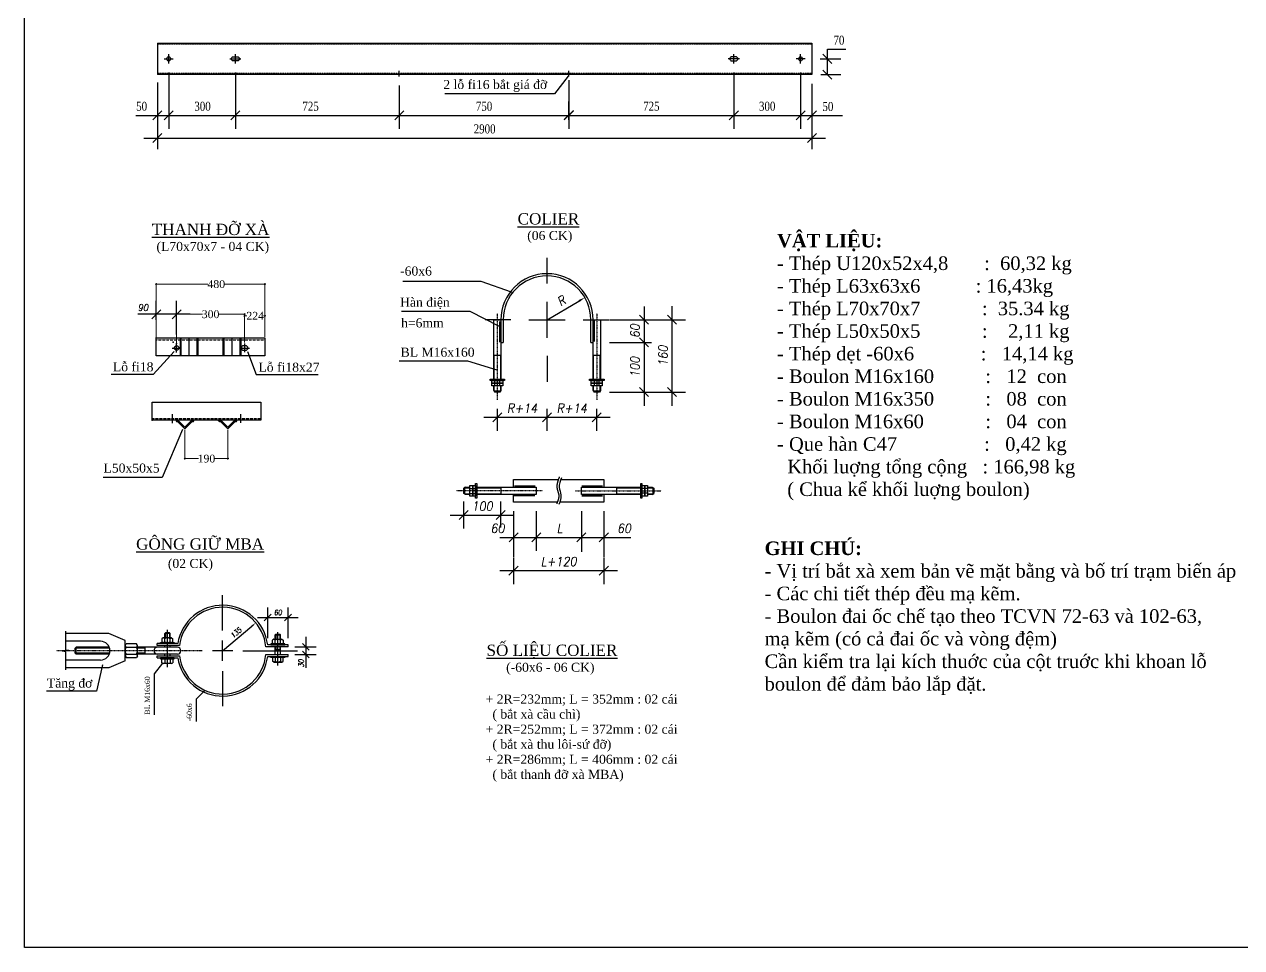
# Model space of a CAD drawing. Header units: inches. Extents: x -246336 to 136055, y -106871 to 69513.
# Drawn here: x -180026 to -166563, y -49224 to -39007 of the extents above; entities that cross this region are included whole.
import ezdxf

# ---------------------------------------------------------------- set-up
doc = ezdxf.new("R2010")
doc.units = ezdxf.units.IN
doc.header["$MEASUREMENT"] = 0
doc.linetypes.add('DASHDOTX2', pattern=[2, 1, -0.5, 0, -0.5])
doc.linetypes.add('DASHEDX2', pattern=[1.5, 1, -0.5])
for name, color, linetype in [('D-XA', 7, 'Continuous'), ('XA-TT1', 7, 'Continuous'), ('XA-TT2', 7, 'Continuous')]:
    doc.layers.add(name, color=color, linetype=linetype)
doc.styles.add('COM2', font='complex.shx', dxfattribs={"width": 0.9, "oblique": 10, "height": 2})
doc.styles.get("Standard").update_dxf_attribs({"font": 'VNTIME_0.TTF', "height": 86})
doc.styles.add('VIET2', font='VNTIME_0.TTF', dxfattribs={"width": 0.8, "height": 2})
doc.styles.add('VIET25', font='VNTIME_0.TTF', dxfattribs={"height": 2.5})
doc.styles.add('VIET3IN', font='Vhtime.ttf')
doc.dimstyles.new('PKT1', dxfattribs={"dimtxt": 2, "dimasz": 2, "dimexe": 3, "dimexo": 2, "dimgap": 1, "dimtad": 0, "dimtoh": 1, "dimdec": 0, "dimlfac": 10, "dimdsep": 46, "dimtxsty": 'COM2', "dimblk1": 'OBLIQUE', "dimblk2": 'OBLIQUE', "dimsah": 1, "dimcen": -3, "dimdle": 3, "dimclrd": 4, "dimclre": 4, "dimadec": 0, "dimazin": 0, "dimtfac": 1, "dimtdec": 0, "dimtmove": 0, "dimatfit": 3, "dimldrblk": 'OBLIQUE', "dimfxl": 1, "dimtvp": 1, "dimtolj": 1, "dimtzin": 0, "dimarcsym": 0})
doc.dimstyles.new('PKT2', dxfattribs={"dimtxt": 2, "dimasz": 1.5, "dimexe": 3, "dimexo": 2, "dimgap": 1, "dimtad": 0, "dimtoh": 1, "dimdec": 1, "dimdsep": 46, "dimtxsty": 'COM2', "dimcen": -4, "dimdle": 3, "dimclrd": 4, "dimclre": 4, "dimadec": 0, "dimazin": 0, "dimtfac": 1, "dimtdec": 1, "dimtmove": 0, "dimatfit": 3, "dimfxl": 1, "dimtvp": 1, "dimtolj": 1, "dimtzin": 0, "dimarcsym": 0})
doc.dimstyles.get("Standard").update_dxf_attribs({"dimtxt": 0.18, "dimasz": 15, "dimexe": 10, "dimexo": 10, "dimgap": 0.09, "dimtad": 0, "dimtih": 1, "dimtoh": 1, "dimdec": 0, "dimzin": 0, "dimdsep": 32, "dimtxsty": 'Standard', "dimblk": 'OBLIQUE', "dimcen": 15, "dimdle": 10, "dimclrd": 3, "dimclre": 3, "dimclrt": 3, "dimadec": 0, "dimazin": 0, "dimtfac": 1, "dimtdec": 0, "dimtofl": 0, "dimtmove": 0, "dimatfit": 3, "dimldrblk": 'OPEN30', "dimfxl": 1, "dimtolj": 1, "dimtzin": 0, "dimlwd": 0, "dimlwe": 0, "dimarcsym": 0})

# ---------------------------------------------------------------- blocks, each defined once
blk = doc.blocks.new('_OBLIQUE')
at = {"color": 0, "linetype": 'ByBlock'}
blk.add_line((-0.5, -0.5), (0.5, 0.5), dxfattribs=at)
blk = doc.blocks.new('*D149')
at = {"color": 3, "lineweight": 0}
for p, q in [((-178250, -43493), (-178250, -43823)), ((-177775, -43493), (-177775, -43823)), ((-178260, -43813), (-178099, -43813)), ((-177765, -43813), (-177925, -43813))]:
    blk.add_line(p, q, dxfattribs=at)
at = {"layer": 'Defpoints', "color": 0}
for p in [(-178250, -43483), (-177775, -43483), (-177775, -43813)]:
    blk.add_point(p, dxfattribs=at)
at = {"color": 3, "lineweight": 0, "xscale": 15, "yscale": 15, "zscale": 15, "rotation": 180}
blk.add_blockref('_OBLIQUE', (-178250, -43813), dxfattribs=at)
at = {"color": 3, "lineweight": 0, "xscale": 15, "yscale": 15, "zscale": 15}
blk.add_blockref('_OBLIQUE', (-177775, -43813), dxfattribs=at)
at = {"color": 3, "insert": (-178012, -43813), "char_height": 86, "attachment_point": 5}
blk.add_mtext('\\A1;190', dxfattribs=at)
blk = doc.blocks.new('_Open30')
at = {"color": 0, "linetype": 'ByBlock', "lineweight": -2}
for p, q in [((-1, 0.27), (0, 0)), ((0, 0), (-1, -0.27)), ((0, 0), (-1, 0))]:
    blk.add_line(p, q, dxfattribs=at)
blk = doc.blocks.new('*X148')
at = {"color": 0}
for p, q in [((46.67, 78.31), (46.77, 78.41)), ((46.72, 78.19), (46.95, 78.41)), ((46.8, 78.09), (47.12, 78.41)), ((46.91, 78.02), (47.08, 78.19)), ((47.04, 77.98), (47.16, 78.1)), ((47.24, 78), (47.25, 78.01)), ((52.43, 78.41), (52.43, 78.41)), ((52.52, 77.98), (52.96, 78.41)), ((52.55, 78.36), (52.6, 78.41)), ((52.64, 78.28), (52.78, 78.41)), ((52.71, 77.99), (53.02, 78.3))]:
    blk.add_line(p, q, dxfattribs=at)
blk = doc.blocks.new('HAN')
at = {"layer": 'XA-TT2'}
for p, q in [((0, 0), (0, 0.4)), ((0.15, 0), (0.15, 0.4)), ((0.3, 0), (0.3, 0.4)), ((0.45, 0), (0.45, 0.4)), ((0.6, 0), (0.6, 0.4)), ((0.75, 0), (0.75, 0.4)), ((0.9, 0), (0.9, 0.4)), ((1.05, 0), (1.05, 0.4)), ((1.2, 0), (1.2, 0.4)), ((1.35, 0), (1.35, 0.4)), ((1.5, 0), (1.5, 0.4)), ((1.65, 0), (1.65, 0.4)), ((1.8, 0), (1.8, 0.4)), ((1.95, 0), (1.95, 0.4)), ((2.1, 0), (2.1, 0.4)), ((2.25, 0), (2.25, 0.4)), ((2.4, 0), (2.4, 0.4)), ((2.55, 0), (2.55, 0.4)), ((2.7, 0), (2.7, 0.4)), ((2.85, 0), (2.85, 0.4)), ((3, 0), (3, 0.4)), ((3.15, 0), (3.15, 0.4)), ((3.3, 0), (3.3, 0.4)), ((3.45, 0), (3.45, 0.4)), ((3.6, 0), (3.6, 0.4)), ((3.75, 0), (3.75, 0.4)), ((3.9, 0), (3.9, 0.4)), ((4.05, 0), (4.05, 0.4)), ((4.2, 0), (4.2, 0.4)), ((4.35, 0), (4.35, 0.4))]:
    blk.add_line(p, q, dxfattribs=at)
blk = doc.blocks.new('*D150')
at = {"color": 3, "lineweight": 0}
for p, q in [((-178577, -41882), (-177996, -41882)), ((-178567, -42467), (-178567, -41872)), ((-177355, -41882), (-177810, -41882)), ((-177365, -42467), (-177365, -41872))]:
    blk.add_line(p, q, dxfattribs=at)
at = {"layer": 'Defpoints', "color": 0}
for p in [(-177365, -41882), (-178567, -42477), (-177365, -42477)]:
    blk.add_point(p, dxfattribs=at)
at = {"color": 3, "lineweight": 0, "xscale": 15, "yscale": 15, "zscale": 15, "rotation": 180}
blk.add_blockref('_OBLIQUE', (-178567, -41882), dxfattribs=at)
at = {"color": 3, "lineweight": 0, "xscale": 15, "yscale": 15, "zscale": 15}
blk.add_blockref('_OBLIQUE', (-177365, -41882), dxfattribs=at)
at = {"color": 3, "insert": (-177903, -41882), "char_height": 86, "attachment_point": 5}
blk.add_mtext('\\A1;480', dxfattribs=at)
blk = doc.blocks.new('*D151')
at = {"color": 3, "lineweight": 0}
for p, q in [((-178352, -42216), (-178057, -42216)), ((-178342, -42530), (-178342, -42206)), ((-177580, -42216), (-177875, -42216)), ((-177590, -42529), (-177590, -42206))]:
    blk.add_line(p, q, dxfattribs=at)
at = {"layer": 'Defpoints', "color": 0}
for p in [(-177590, -42216), (-178342, -42540), (-177590, -42539)]:
    blk.add_point(p, dxfattribs=at)
at = {"color": 3, "lineweight": 0, "xscale": 15, "yscale": 15, "zscale": 15, "rotation": 180}
blk.add_blockref('_OBLIQUE', (-178342, -42216), dxfattribs=at)
at = {"color": 3, "lineweight": 0, "xscale": 15, "yscale": 15, "zscale": 15}
blk.add_blockref('_OBLIQUE', (-177590, -42216), dxfattribs=at)
at = {"color": 3, "insert": (-177966, -42216), "char_height": 86, "attachment_point": 5}
blk.add_mtext('\\A1;300', dxfattribs=at)
blk = doc.blocks.new('*D152')
at = {"color": 3, "lineweight": 0}
for p, q in [((-177600, -42232), (-177565, -42232)), ((-177590, -42529), (-177590, -42222)), ((-177355, -42232), (-177381, -42232)), ((-177365, -42467), (-177365, -42222))]:
    blk.add_line(p, q, dxfattribs=at)
at = {"layer": 'Defpoints', "color": 0}
for p in [(-177365, -42232), (-177590, -42539), (-177365, -42477)]:
    blk.add_point(p, dxfattribs=at)
at = {"color": 3, "lineweight": 0, "xscale": 15, "yscale": 15, "zscale": 15, "rotation": 180}
blk.add_blockref('_OBLIQUE', (-177590, -42232), dxfattribs=at)
at = {"color": 3, "lineweight": 0, "xscale": 15, "yscale": 15, "zscale": 15}
blk.add_blockref('_OBLIQUE', (-177365, -42232), dxfattribs=at)
at = {"color": 3, "insert": (-177473, -42232), "char_height": 86, "attachment_point": 5}
blk.add_mtext('\\A1;224', dxfattribs=at)

msp = doc.modelspace()

# ---------------------------------------------------------------- linework, layer by layer
at = {"color": 2}
for p, q in [((-178554.368, -39213.997), (-178554.368, -39563.997)), ((-171316.145, -39213.997), (-171316.145, -39563.997)), ((-174755.172, -42526.801), (-174730.172, -42526.801)), ((-173760.172, -42526.801), (-173735.172, -42526.801))]:
    msp.add_line(p, q, dxfattribs=at)
at = {"linetype": 'DASHEDX2', "ltscale": 0.4}
for p, q in [((-171316.145, -39226.497), (-178554.368, -39226.497)), ((-171316.145, -39551.497), (-178554.368, -39551.497))]:
    msp.add_line(p, q, dxfattribs=at)
at = {"color": 4, "linetype": 'Continuous'}
for p, q in [((-171144.836, -39483.997), (-171144.836, -39283.997)), ((-171144.836, -39283.997), (-170939.134, -39283.997)), ((-178479.145, -39388.997), (-178379.145, -39388.997)), ((-178429.145, -39438.997), (-178429.145, -39338.997)), ((-177752.405, -39388.997), (-177629.801, -39388.997)), ((-177691.145, -39438.997), (-177691.145, -39338.997)), ((-172118.108, -39388.997), (-172240.712, -39388.997)), ((-172179.368, -39438.997), (-172179.368, -39338.997)), ((-171391.368, -39388.997), (-171491.368, -39388.997)), ((-171441.368, -39438.997), (-171441.368, -39338.997)), ((-171224.589, -39388.997), (-170994.836, -39388.997)), ((-178429.145, -39538.997), (-178429.145, -40164.842)), ((-177691.145, -39538.997), (-177691.145, -40164.842)), ((-175879.007, -39584.227), (-175879.007, -39523.641)), ((-174004.007, -39584.227), (-174004.007, -39523.641)), ((-172179.368, -39538.997), (-172179.368, -40164.386)), ((-171441.368, -39538.997), (-171441.368, -40164.386)), ((-171216.145, -39563.997), (-170994.836, -39563.997)), ((-171144.836, -39563.997), (-171144.836, -39483.997)), ((-171144.836, -39563.997), (-171144.836, -39563.997)), ((-178554.368, -39651.497), (-178554.368, -40389.23)), ((-175879.007, -39684.227), (-175879.007, -40164.842)), ((-174004.007, -39623.641), (-174004.007, -40164.386)), ((-174004.007, -39684.227), (-174004.007, -40164.842)), ((-171316.145, -39663.997), (-171316.145, -40162.087)), ((-171316.145, -39663.997), (-171316.145, -40389.23)), ((-174004.007, -40064.842), (-174004.007, -39862.087)), ((-178791.045, -40014.842), (-177691.395, -40014.842)), ((-177991.395, -40014.842), (-175729.007, -40014.842)), ((-176029.007, -40014.842), (-173854.007, -40014.842)), ((-174154.007, -40014.386), (-172029.368, -40014.386)), ((-172329.368, -40014.386), (-170977.09, -40014.386)), ((-171591.368, -40014.386), (-171316.145, -40014.386)), ((-178704.368, -40265.357), (-171166.145, -40265.357)), ((-174245.172, -41876.801), (-174245.172, -41591.801)), ((-174245.172, -42476.801), (-174245.172, -42076.801)), ((-173172.308, -42127.879), (-173172.308, -42676.455)), ((-172863.116, -42126.801), (-172863.116, -43227.037)), ((-174645.172, -42276.801), (-174930.172, -42276.801)), ((-174445.172, -42276.801), (-174045.172, -42276.801)), ((-173845.172, -42276.801), (-173560.172, -42276.801)), ((-173554.571, -42276.146), (-172961.858, -42276.146)), ((-173305.69, -42276.801), (-172713.116, -42276.801)), ((-173172.308, -42376.455), (-173172.308, -43227.037)), ((-178341.966, -42639.578), (-178341.966, -42539.578)), ((-173554.571, -42526.455), (-173089.474, -42526.455)), ((-178391.966, -42589.578), (-178291.966, -42589.578)), ((-177635.456, -42589.578), (-177535.456, -42589.578)), ((-174245.172, -42676.801), (-174245.172, -42961.801)), ((-173554.571, -43077.037), (-172961.858, -43077.037)), ((-173300.089, -43077.037), (-172713.116, -43077.037)), ((-178388.672, -43421.602), (-178388.672, -43321.602)), ((-174794.782, -43262.526), (-174794.782, -43505.74)), ((-174245.634, -43262.526), (-174245.634, -43505.74)), ((-173696.327, -43262.526), (-173696.327, -43505.74)), ((-174944.782, -43355.74), (-174095.634, -43355.74)), ((-174395.634, -43355.74), (-173546.327, -43355.74)), ((-175165.635, -44587.816), (-175165.635, -44288.26)), ((-174756.968, -44576.516), (-174756.968, -44288.26)), ((-174615.635, -44394.81), (-174615.635, -44901.184)), ((-174364.052, -44394.81), (-174364.052, -44834.189)), ((-173864.595, -44393.584), (-173864.595, -44845.355)), ((-173864.595, -44393.584), (-173864.595, -44834.189)), ((-173617.076, -44393.584), (-173617.076, -44901.184)), ((-175315.635, -44438.26), (-174606.968, -44438.26)), ((-174765.635, -44684.189), (-174214.052, -44684.189)), ((-174214.052, -44684.189), (-173617.076, -44684.189)), ((-173617.076, -44684.189), (-173318.843, -44684.189)), ((-174615.99, -44908.606), (-174615.99, -45201.542)), ((-173617.076, -44908.606), (-173617.076, -45201.542)), ((-174765.99, -45051.542), (-173467.076, -45051.542)), ((-177832.919, -45713.324), (-177832.919, -45323.324)), ((-177334.526, -45799.21), (-177334.526, -45459.632)), ((-177109.537, -45799.21), (-177109.537, -45459.632)), ((-177447.026, -45572.132), (-176997.037, -45572.132)), ((-178466.219, -45740.262), (-178466.219, -45797.19)), ((-178443.802, -46120.455), (-178443.802, -45708.15)), ((-178421.384, -45740.262), (-178421.384, -45797.19)), ((-177832.919, -45938.324), (-177508.411, -45665.82)), ((-177244.454, -45755.262), (-177244.454, -45812.19)), ((-177222.037, -46103.275), (-177222.037, -45733.675)), ((-177199.619, -45755.262), (-177199.619, -45812.19)), ((-177832.919, -46050.824), (-177832.919, -45825.824)), ((-177244.454, -45896.71), (-177244.454, -45927.987)), ((-177199.619, -45896.71), (-177199.619, -45927.987)), ((-177034.537, -45896.71), (-176799.28, -45896.71)), ((-176911.78, -45784.21), (-176911.78, -45979.939)), ((-177720.419, -45938.324), (-177945.419, -45938.324)), ((-177607.919, -45938.324), (-177003.068, -45938.324)), ((-177034.537, -45979.939), (-176799.28, -45979.939)), ((-176911.78, -45979.939), (-176911.78, -46127.932)), ((-177832.919, -46163.324), (-177832.919, -46553.324))]:
    msp.add_line(p, q, dxfattribs=at)
for p, q in [((-178566.966, -42278.193), (-178566.966, -42066.03)), ((-178341.966, -42439.578), (-178341.966, -42066.03)), ((-174245.172, -42276.801), (-173891.696, -42069.064)), ((-178191.966, -42216.03), (-178566.966, -42216.03)), ((-174835.172, -42668.134), (-174755.172, -42668.134)), ((-173735.172, -42668.134), (-173655.172, -42668.134)), ((-174835.172, -43058.503), (-174823.872, -43076.801)), ((-174820.683, -42978.124), (-174820.683, -42946.761)), ((-174820.683, -43008.406), (-174820.683, -42978.124)), ((-174767.654, -42978.124), (-174767.654, -42946.761)), ((-174767.654, -43008.406), (-174767.654, -42978.124)), ((-174755.172, -43058.503), (-174766.472, -43076.801)), ((-173735.172, -43058.503), (-173723.872, -43076.801)), ((-173720.683, -42978.124), (-173720.683, -42946.761)), ((-173720.683, -43008.406), (-173720.683, -42978.124)), ((-173667.654, -42978.124), (-173667.654, -42946.761)), ((-173667.654, -43008.406), (-173667.654, -42978.124)), ((-173655.172, -43058.503), (-173666.472, -43076.801)), ((-175147.337, -44129.81), (-175165.635, -44141.11)), ((-175097.24, -44144.298), (-175066.958, -44144.298)), ((-175066.958, -44144.298), (-175035.595, -44144.298)), ((-174756.968, -44129.81), (-174756.968, -44209.81)), ((-173474.302, -44209.81), (-173474.302, -44129.81)), ((-173164.312, -44142.293), (-173195.675, -44142.293)), ((-173134.03, -44142.293), (-173164.312, -44142.293)), ((-173083.933, -44129.81), (-173065.635, -44141.11)), ((-175147.337, -44209.81), (-175165.635, -44198.51)), ((-175097.24, -44197.327), (-175066.958, -44197.327)), ((-175066.958, -44197.327), (-175035.595, -44197.327)), ((-173164.312, -44195.321), (-173195.675, -44195.321)), ((-173134.03, -44195.321), (-173164.312, -44195.321)), ((-173083.933, -44209.81), (-173065.635, -44198.51)), ((-179451.019, -45900.824), (-179462.275, -45912.081)), ((-179451.019, -45975.824), (-179462.275, -45964.568))]:
    msp.add_line(p, q)
at = {"color": 4, "linetype": 'ByBlock'}
msp.add_line((-178566.966, -42216.03), (-178771.621, -42216.03), dxfattribs=at)
at = {"color": 4, "linetype": 'DASHDOTX2'}
for p, q in [((-174795.172, -42206.919), (-174795.172, -43160.856)), ((-173695.172, -42206.919), (-173695.172, -43160.856)), ((-174295.754, -44169.81), (-175249.69, -44169.81)), ((-173935.516, -44169.81), (-172981.58, -44169.81)), ((-178057.919, -45938.324), (-179669.407, -45938.324))]:
    msp.add_line(p, q, dxfattribs=at)
at = {"color": 4}
for p, q in [((-178307.557, -42487.914), (-178287.102, -42487.914)), ((-178307.557, -42500.474), (-178287.102, -42500.474)), ((-178307.557, -42513.034), (-178287.102, -42513.034)), ((-178307.557, -42525.593), (-178287.102, -42525.593)), ((-178307.557, -42538.153), (-178287.102, -42538.153)), ((-178099.374, -42487.914), (-178119.83, -42487.914)), ((-178099.374, -42500.474), (-178119.83, -42500.474)), ((-178099.374, -42513.034), (-178119.83, -42513.034)), ((-178099.374, -42525.593), (-178119.83, -42525.593)), ((-178099.374, -42538.153), (-178119.83, -42538.153)), ((-177832.557, -42487.914), (-177812.102, -42487.914)), ((-177832.557, -42500.474), (-177812.102, -42500.474)), ((-177832.557, -42513.034), (-177812.102, -42513.034)), ((-177832.557, -42525.593), (-177812.102, -42525.593)), ((-177832.557, -42538.153), (-177812.102, -42538.153)), ((-177624.374, -42487.914), (-177644.83, -42487.914)), ((-177624.374, -42500.474), (-177644.83, -42500.474)), ((-177624.374, -42513.034), (-177644.83, -42513.034)), ((-177624.374, -42525.593), (-177644.83, -42525.593)), ((-177624.374, -42538.153), (-177644.83, -42538.153)), ((-178307.557, -42550.713), (-178287.102, -42550.713)), ((-178307.557, -42563.273), (-178287.102, -42563.273)), ((-178307.557, -42575.833), (-178287.102, -42575.833)), ((-178307.557, -42588.393), (-178287.102, -42588.393)), ((-178307.557, -42600.952), (-178287.102, -42600.952)), ((-178307.557, -42613.512), (-178287.102, -42613.512)), ((-178307.557, -42626.072), (-178287.102, -42626.072)), ((-178307.557, -42638.632), (-178287.102, -42638.632)), ((-178307.557, -42651.192), (-178287.102, -42651.192)), ((-178307.557, -42663.751), (-178287.102, -42663.751)), ((-178099.374, -42550.713), (-178119.83, -42550.713)), ((-178099.374, -42563.273), (-178119.83, -42563.273)), ((-178099.374, -42575.833), (-178119.83, -42575.833)), ((-178099.374, -42588.393), (-178119.83, -42588.393)), ((-178099.374, -42600.952), (-178119.83, -42600.952)), ((-178099.374, -42613.512), (-178119.83, -42613.512)), ((-178099.374, -42626.072), (-178119.83, -42626.072)), ((-178099.374, -42638.632), (-178119.83, -42638.632)), ((-178099.374, -42651.192), (-178119.83, -42651.192)), ((-178099.374, -42663.751), (-178119.83, -42663.751)), ((-177832.557, -42550.713), (-177812.102, -42550.713)), ((-177832.557, -42563.273), (-177812.102, -42563.273)), ((-177832.557, -42575.833), (-177812.102, -42575.833)), ((-177832.557, -42588.393), (-177812.102, -42588.393)), ((-177832.557, -42600.952), (-177812.102, -42600.952)), ((-177832.557, -42613.512), (-177812.102, -42613.512)), ((-177832.557, -42626.072), (-177812.102, -42626.072)), ((-177832.557, -42638.632), (-177812.102, -42638.632)), ((-177832.557, -42651.192), (-177812.102, -42651.192)), ((-177832.557, -42663.751), (-177812.102, -42663.751)), ((-177624.374, -42550.713), (-177644.83, -42550.713)), ((-177624.374, -42563.273), (-177644.83, -42563.273)), ((-177624.374, -42575.833), (-177644.83, -42575.833)), ((-177624.374, -42588.393), (-177644.83, -42588.393)), ((-177624.374, -42600.952), (-177644.83, -42600.952)), ((-177624.374, -42613.512), (-177644.83, -42613.512)), ((-177624.374, -42626.072), (-177644.83, -42626.072)), ((-177624.374, -42638.632), (-177644.83, -42638.632)), ((-177624.374, -42651.192), (-177644.83, -42651.192)), ((-177624.374, -42663.751), (-177644.83, -42663.751)), ((-179082.361, -45912.081), (-179462.275, -45912.081)), ((-179082.361, -45964.568), (-179462.275, -45964.568)), ((-178687.739, -45912.081), (-178774.944, -45912.081)), ((-178687.739, -45964.568), (-178774.944, -45964.568))]:
    msp.add_line(p, q, dxfattribs=at)
at = {"linetype": 'Continuous'}
for p, q in [((-178473.802, -45747.845), (-178466.219, -45740.262)), ((-178413.802, -45747.845), (-178473.802, -45747.845)), ((-178413.802, -45747.845), (-178473.802, -45747.845)), ((-178421.384, -45740.262), (-178466.219, -45740.262)), ((-178413.802, -45747.845), (-178421.384, -45740.262)), ((-178413.802, -45797.19), (-178413.802, -45747.845)), ((-177252.037, -45762.845), (-177244.454, -45755.262)), ((-177252.037, -45762.845), (-177192.037, -45762.845)), ((-177252.037, -45762.845), (-177192.037, -45762.845)), ((-177252.037, -45812.19), (-177252.037, -45762.845)), ((-177244.454, -45755.262), (-177199.619, -45755.262)), ((-177192.037, -45762.845), (-177199.619, -45755.262)), ((-178912.145, -45882.074), (-178901.319, -45863.324)), ((-178785.769, -45863.324), (-178901.319, -45863.324)), ((-178901.319, -45900.824), (-178785.769, -45900.824)), ((-178774.944, -45882.074), (-178785.769, -45863.324)), ((-178488.802, -45797.19), (-178503.802, -45805.85)), ((-178503.802, -45805.85), (-178503.802, -45839.19)), ((-178488.802, -45847.85), (-178503.802, -45839.19)), ((-178473.802, -45839.19), (-178473.802, -45805.85)), ((-178413.802, -45839.19), (-178413.802, -45805.85)), ((-178413.802, -45900.824), (-178413.802, -45881.71)), ((-178398.802, -45797.19), (-178383.802, -45805.85)), ((-178398.802, -45847.85), (-178383.802, -45839.19)), ((-177267.037, -45812.19), (-177282.037, -45820.85)), ((-177267.037, -45862.85), (-177282.037, -45854.19)), ((-177252.037, -45854.19), (-177252.037, -45820.85)), ((-177252.037, -45979.939), (-177252.037, -45896.71)), ((-177192.037, -45854.19), (-177192.037, -45820.85)), ((-177177.037, -45812.19), (-177162.037, -45820.85)), ((-177177.037, -45862.85), (-177162.037, -45854.19)), ((-177162.037, -45820.85), (-177162.037, -45854.19)), ((-178912.145, -45994.574), (-178901.319, -46013.324)), ((-178901.319, -45975.824), (-178785.769, -45975.824)), ((-178774.944, -45994.574), (-178785.769, -46013.324)), ((-178503.802, -46070.798), (-178503.802, -46028.798)), ((-178473.802, -46028.798), (-178473.802, -46070.798)), ((-178413.802, -45994.939), (-178413.802, -45975.824)), ((-178413.802, -46028.798), (-178413.802, -46070.798)), ((-177252.037, -46013.798), (-177252.037, -46055.798)), ((-177192.037, -46013.798), (-177192.037, -46055.798)), ((-177162.037, -46055.798), (-177162.037, -46013.798)), ((-178488.802, -46079.459), (-178503.802, -46070.798)), ((-178398.802, -46079.459), (-178383.802, -46070.798)), ((-177267.037, -46064.459), (-177282.037, -46055.798)), ((-177177.037, -46064.459), (-177162.037, -46055.798))]:
    msp.add_line(p, q, dxfattribs=at)
for points in [[(-180025.769, -30229.036), (-152961.77, -30229.036), (-152961.77, -49224.345), (-180025.769, -49224.345)], [(-174875.877, -42946.761), (-174875.877, -42933.783), (-174714.626, -42933.783), (-174714.626, -42946.761)], [(-173775.877, -42946.761), (-173775.877, -42933.783), (-173614.626, -42933.783), (-173614.626, -42946.761)], [(-174855.314, -42978.124), (-174855.314, -42946.761), (-174735.188, -42946.761), (-174735.188, -42978.124)], [(-174855.314, -43008.406), (-174855.314, -42978.124), (-174735.188, -42978.124), (-174735.188, -43008.406)], [(-173755.314, -42978.124), (-173755.314, -42946.761), (-173635.188, -42946.761), (-173635.188, -42978.124)], [(-173755.314, -43008.406), (-173755.314, -42978.124), (-173635.188, -42978.124), (-173635.188, -43008.406)], [(-175097.24, -44109.667), (-175066.958, -44109.667), (-175066.958, -44229.794), (-175097.24, -44229.794)], [(-175066.958, -44109.667), (-175035.595, -44109.667), (-175035.595, -44229.794), (-175066.958, -44229.794)], [(-175035.595, -44089.105), (-175022.617, -44089.105), (-175022.617, -44250.356), (-175035.595, -44250.356)], [(-173195.675, -44250.515), (-173208.653, -44250.515), (-173208.653, -44089.264), (-173195.675, -44089.264)], [(-173164.312, -44229.953), (-173195.675, -44229.953), (-173195.675, -44109.826), (-173164.312, -44109.826)], [(-173134.03, -44229.953), (-173164.312, -44229.953), (-173164.312, -44109.826), (-173134.03, -44109.826)], [(-178367.121, -45859.21), (-178520.483, -45859.21), (-178520.483, -45847.85), (-178367.121, -45847.85)], [(-177298.718, -45874.21), (-177145.356, -45874.21), (-177145.356, -45862.85), (-177298.718, -45862.85)], [(-178367.121, -46017.439), (-178520.483, -46017.439), (-178520.483, -46028.798), (-178367.121, -46028.798)], [(-177298.718, -46002.439), (-177145.356, -46002.439), (-177145.356, -46013.798), (-177298.718, -46013.798)]]:
    msp.add_lwpolyline(points, close=True)
at = {"color": 2}
for points in [[(-178554.368, -39213.997), (-171316.145, -39213.997)], [(-171316.145, -39563.997), (-178554.368, -39563.997)], [(-174615.635, -44129.81), (-174615.635, -44044.81), (-174120.393, -44044.81)], [(-174093.75, -44044.81), (-173615.635, -44044.81), (-173615.635, -44129.81)], [(-173615.635, -44209.81), (-173615.635, -44294.81), (-174104.87, -44294.81)], [(-174131.557, -44294.81), (-174615.635, -44294.81)], [(-178912.145, -45825.824), (-179091.064, -45747.417), (-179564.869, -45747.417)], [(-179182.63, -45834.678), (-179564.869, -45834.678)], [(-178333.263, -45900.824), (-178774.944, -45900.824)], [(-178556.302, -45881.71), (-178556.302, -45859.21)], [(-177109.537, -45896.71), (-177109.537, -45874.21)], [(-179182.63, -46041.971), (-179564.869, -46041.971)], [(-178333.263, -45975.824), (-178774.944, -45975.824)], [(-177109.537, -46002.439), (-177109.537, -45979.939)], [(-178912.145, -46050.824), (-179091.064, -46129.231), (-179564.869, -46129.231)]]:
    msp.add_lwpolyline(points, dxfattribs=at)
for points in [[(-177668.645, -39411.497), (-177713.645, -39411.497, -1), (-177713.645, -39366.497), (-177668.645, -39366.497, -1)], [(-172201.868, -39411.497), (-172156.868, -39411.497, 1), (-172156.868, -39366.497), (-172201.868, -39366.497, 1)]]:
    msp.add_lwpolyline(points, format="xyb", close=True, dxfattribs=at)
for points in [[(-173735.172, -42526.801), (-173735.172, -42276.801, 1), (-174755.172, -42276.801), (-174755.172, -42526.801)], [(-173760.172, -42526.801), (-173760.172, -42276.801, 1), (-174730.172, -42276.801), (-174730.172, -42526.801)], [(-177109.537, -45874.21), (-177334.526, -45874.21, 0.866312385), (-178329.152, -45859.21), (-178556.302, -45859.21)], [(-177109.537, -45896.71), (-177354.727, -45896.71, 0.902403131), (-178309.569, -45881.71), (-178556.302, -45881.71)], [(-178556.302, -45994.939), (-178309.569, -45994.939, 0.902403131), (-177354.727, -45979.939), (-177109.537, -45979.939)], [(-178556.302, -46017.439), (-178329.152, -46017.439, 0.866312385), (-177334.526, -46002.439), (-177109.537, -46002.439)]]:
    msp.add_lwpolyline(points, format="xyb", dxfattribs=at)
for points in [[(-174835.172, -42668.134), (-174835.172, -42276.801), (-174755.172, -42276.801), (-174755.172, -42668.134)], [(-173735.172, -42668.134), (-173735.172, -42276.801), (-173655.172, -42276.801), (-173655.172, -42668.134)], [(-178291.866, -42677.078), (-178291.866, -42477.078)], [(-178203.466, -42677.078), (-178203.466, -42477.078)], [(-178115.066, -42677.078), (-178115.066, -42477.078)], [(-177816.866, -42677.078), (-177816.866, -42477.078)], [(-177728.466, -42677.078), (-177728.466, -42477.078)], [(-177640.066, -42677.078), (-177640.066, -42477.078)], [(-174835.172, -42933.783), (-174835.172, -42668.134)], [(-174755.172, -42668.134), (-174755.172, -42933.783)], [(-173735.172, -42933.783), (-173735.172, -42668.134)], [(-173655.172, -42668.134), (-173655.172, -42933.783)], [(-174835.172, -43058.503), (-174835.172, -43008.406)], [(-174766.472, -43076.801), (-174823.872, -43076.801)], [(-174755.172, -43008.406), (-174755.172, -43058.503)], [(-173735.172, -43058.503), (-173735.172, -43008.406)], [(-173666.472, -43076.801), (-173723.872, -43076.801)], [(-173655.172, -43008.406), (-173655.172, -43058.503)], [(-175165.635, -44198.51), (-175165.635, -44141.11)], [(-175147.337, -44129.81), (-175097.24, -44129.81)], [(-175022.617, -44129.81), (-174756.968, -44129.81)], [(-174756.968, -44129.81), (-174365.635, -44129.81), (-174365.635, -44209.81), (-174756.968, -44209.81)], [(-173474.302, -44209.81), (-173865.635, -44209.81), (-173865.635, -44129.81), (-173474.302, -44129.81)], [(-173474.302, -44129.81), (-173208.653, -44129.81)], [(-173134.03, -44129.81), (-173083.933, -44129.81)], [(-173065.635, -44141.11), (-173065.635, -44198.51)], [(-175097.24, -44209.81), (-175147.337, -44209.81)], [(-174756.968, -44209.81), (-175022.617, -44209.81)], [(-174615.635, -44294.81), (-174615.635, -44209.81)], [(-173208.653, -44209.81), (-173474.302, -44209.81)], [(-173083.933, -44209.81), (-173134.03, -44209.81)], [(-179086.005, -45900.824), (-179451.019, -45900.824)], [(-179451.019, -45975.824), (-179451.019, -45900.824)], [(-178687.739, -45975.824), (-178687.739, -45900.824)], [(-179462.275, -45964.568), (-179462.275, -45912.081)], [(-179086.005, -45975.824), (-179451.019, -45975.824)], [(-178556.302, -46017.439), (-178556.302, -45994.939)], [(-177192.037, -45927.987), (-177252.037, -45927.987)]]:
    msp.add_lwpolyline(points)
for points in [[(-178566.966, -42677.078), (-178566.966, -42477.078), (-177365.466, -42477.078), (-177365.466, -42677.078)], [(-178613.672, -43388.696), (-178613.672, -43188.696), (-177412.172, -43188.696), (-177412.172, -43388.696)]]:
    msp.add_lwpolyline(points, close=True, dxfattribs=at)
at = {"linetype": 'DASHEDX2', "ltscale": 0.5}
for points in [[(-178566.966, -42497.078), (-177365.466, -42497.078)], [(-178613.672, -43368.696), (-177412.172, -43368.696)]]:
    msp.add_lwpolyline(points, dxfattribs=at)
at = {"color": 4}
for points in [[(-177589.966, -42539.002), (-177589.966, -42635.914)], [(-174830.172, -42933.783), (-174830.172, -42668.134)], [(-174760.172, -42668.134), (-174760.172, -42933.783)], [(-173730.172, -42933.783), (-173730.172, -42668.134)], [(-173660.172, -42668.134), (-173660.172, -42933.783)], [(-174830.172, -43066.6), (-174830.172, -43008.406)], [(-174760.296, -43066.801), (-174830.048, -43066.801)], [(-174760.172, -43008.406), (-174760.172, -43066.6)], [(-173730.172, -43066.6), (-173730.172, -43008.406)], [(-173660.296, -43066.801), (-173730.048, -43066.801)], [(-173660.172, -43008.406), (-173660.172, -43066.6)], [(-177636.672, -43321.025), (-177636.672, -43417.937)], [(-175155.635, -44204.686), (-175155.635, -44134.934)], [(-175155.434, -44134.81), (-175097.24, -44134.81)], [(-175022.617, -44134.81), (-174756.968, -44134.81)], [(-173474.302, -44134.81), (-173208.653, -44134.81)], [(-173134.03, -44134.81), (-173075.836, -44134.81)], [(-173075.635, -44134.934), (-173075.635, -44204.686)], [(-175097.24, -44204.81), (-175155.434, -44204.81)], [(-174756.968, -44204.81), (-175022.617, -44204.81)], [(-173208.653, -44204.81), (-173474.302, -44204.81)], [(-173075.836, -44204.81), (-173134.03, -44204.81)]]:
    msp.add_lwpolyline(points, dxfattribs=at)
for points in [[(-177577.466, -42614.578, 1), (-177577.466, -42564.578), (-177602.466, -42564.578, 1), (-177602.466, -42614.578)], [(-178338.028, -43394.23), (-178249.639, -43482.618), (-178161.251, -43394.23), (-178163.936, -43391.545, 0.414213562), (-178176.244, -43391.545), (-178249.639, -43464.941), (-178323.035, -43391.545, 0.414213562), (-178335.343, -43391.545)], [(-177863.028, -43394.23), (-177774.639, -43482.618), (-177686.251, -43394.23), (-177688.936, -43391.545, 0.414213562), (-177701.244, -43391.545), (-177774.639, -43464.941), (-177848.035, -43391.545, 0.414213562), (-177860.343, -43391.545)]]:
    msp.add_lwpolyline(points, format="xyb", close=True)
at = {"color": 3}
msp.add_lwpolyline([(-179567.049, -46150.996), (-179567.049, -45950.297), (-179604.111, -45943.753), (-179534.347, -45937.208), (-179567.049, -45930.664), (-179567.049, -45723.421)], dxfattribs=at)
at = {"linetype": 'Continuous'}
for points in [[(-178473.802, -45797.19), (-178473.802, -45747.845)], [(-177192.037, -45812.19), (-177192.037, -45762.845)], [(-178912.145, -46050.824), (-178912.145, -45825.824)], [(-178774.944, -45994.574), (-178774.944, -45882.074)], [(-178398.802, -45797.19), (-178488.802, -45797.19)], [(-178473.802, -45900.824), (-178473.802, -45881.71)], [(-178383.802, -45839.19), (-178383.802, -45805.85)], [(-177282.037, -45854.19), (-177282.037, -45820.85)], [(-177267.037, -45812.19), (-177177.037, -45812.19)], [(-177192.037, -45979.939), (-177192.037, -45896.71)], [(-178901.319, -46013.324), (-178785.769, -46013.324)], [(-178473.802, -45994.939), (-178473.802, -45975.824)], [(-178383.802, -46028.798), (-178383.802, -46070.798)], [(-177282.037, -46013.798), (-177282.037, -46055.798)], [(-178398.802, -46079.459), (-178488.802, -46079.459)], [(-177267.037, -46064.459), (-177177.037, -46064.459)]]:
    msp.add_lwpolyline(points, dxfattribs=at)
at = {"color": 2}
for centre in [(-178429.145, -39388.997), (-171441.368, -39388.997)]:
    msp.add_circle(centre, 22.5, dxfattribs=at)
msp.add_circle((-178341.966, -42589.578), 25)
at = {"color": 4}
for centre, start, end in [((-178335.597, -43388.996), 180, 291.7622161), ((-178163.682, -43388.996), 248.2377839, 0), ((-177860.597, -43388.996), 180, 291.7622161), ((-177688.682, -43388.996), 248.2377839, 0)]:
    msp.add_arc(centre, 13.737, start, end, dxfattribs=at)
at = {"color": 2}
for centre, radius in [((-179182.63, -45938.324), 103.647), ((-178333.263, -45938.324), 37.5)]:
    msp.add_arc(centre, radius, 270, 90, dxfattribs=at)
at = {"linetype": 'Continuous'}
for centre, radius, start, end in [((-178886.286, -45879.645), 25.973, 185.3674364, 234.6325636), ((-178838.501, -45939.271), 73.65, 148.5322611, 179.2635114), ((-178800.803, -45879.645), 25.973, 305.3674364, 354.6325636), ((-178848.588, -45939.271), 73.65, 0.7364886, 31.4677389), ((-178490.745, -45817.877), 20.778, 35.3674364, 84.6325636), ((-178490.745, -45827.163), 20.778, 275.3674364, 324.6325636), ((-178443.045, -45856.105), 58.92, 90.7364886, 121.4677389), ((-178443.045, -45788.935), 58.92, 238.5322611, 269.2635114), ((-178444.559, -45856.105), 58.92, 58.5322611, 89.2635114), ((-178444.559, -45788.935), 58.92, 270.7364886, 301.4677389), ((-178396.858, -45817.877), 20.778, 95.3674364, 144.6325636), ((-178396.858, -45827.163), 20.778, 215.3674364, 264.6325636), ((-177268.98, -45832.877), 20.778, 35.3674364, 84.6325636), ((-177268.98, -45842.163), 20.778, 275.3674364, 324.6325636), ((-177221.279, -45871.105), 58.92, 90.7364886, 121.4677389), ((-177221.279, -45803.935), 58.92, 238.5322611, 269.2635114), ((-177222.794, -45871.105), 58.92, 58.5322611, 89.2635114), ((-177222.794, -45803.935), 58.92, 270.7364886, 301.4677389), ((-177175.093, -45832.877), 20.778, 95.3674364, 144.6325636), ((-177175.093, -45842.163), 20.778, 215.3674364, 264.6325636), ((-178838.501, -45937.378), 73.65, 180.7364886, 211.4677389), ((-178886.286, -45997.004), 25.973, 125.3674364, 174.6325636), ((-178848.588, -45937.378), 73.65, 328.5322611, 359.2635114), ((-178800.803, -45997.004), 25.973, 5.3674364, 54.6325636), ((-178490.745, -46058.772), 20.778, 275.3674364, 324.6325636), ((-178443.045, -46020.543), 58.92, 238.5322611, 269.2635114), ((-178444.559, -46020.543), 58.92, 270.7364886, 301.4677389), ((-178396.858, -46058.772), 20.778, 215.3674364, 264.6325636), ((-177268.98, -46043.772), 20.778, 275.3674364, 324.6325636), ((-177221.279, -46005.543), 58.92, 238.5322611, 269.2635114), ((-177222.794, -46005.543), 58.92, 270.7364886, 301.4677389), ((-177175.093, -46043.772), 20.778, 215.3674364, 264.6325636)]:
    msp.add_arc(centre, radius, start, end, dxfattribs=at)
msp.add_arc((-178554.341, -45938.324), 37.5, 90, 270)
at = {"color": 3}
msp.add_rational_spline([(-174109.202, -44015.522), (-174123.79, -44052.558), (-174128.959, -44071.771), (-174138.177, -44106.029), (-174135.162, -44134.436), (-174133.999, -44145.39), (-174130.677, -44158.595), (-174128.804, -44166.039), (-174124.502, -44180.37), (-174116.892, -44205.722), (-174115.674, -44217.206), (-174113.643, -44236.345), (-174120.439, -44261.604), (-174124.877, -44278.101), (-174138.434, -44312.52)], [1, 1.41780703889, 1, 1.02899536743, 1, 1.03093301619, 1, 1.41634241163, 1, 1.42998488117, 1, 1.03395130733, 1, 1.42705545265, 1], degree=2, knots=[0, 0, 0, 1.098490934, 1.098490934, 2.196981867, 2.196981867, 2.622147823, 2.622147823, 3.047313778, 3.047313778, 3.897645689, 3.897645689, 4.996136623, 4.996136623, 6.094627556, 6.094627556, 6.094627556], dxfattribs=at)
msp.add_spline([(-174085.941, -44024.684), (-174110.302, -44131.798), (-174090.813, -44214.568), (-174115.174, -44321.682)], degree=3, dxfattribs=at)
msp.add_point((-178341.966, -42216.03))
at = {"color": 0, "linetype": 'ByBlock'}
for p in [(-178566.966, -42477.078), (-178380.466, -42525.618), (-178341.966, -42539.578), (-178613.672, -43388.696), (-178613.672, -43388.696)]:
    msp.add_point(p, dxfattribs=at)
at = {"color": 4, "linetype": 'Continuous'}
for points in [[(-173898.029, -42058.287), (-173885.362, -42079.84), (-173827.036, -42031.063)], [(-177514.44, -45658.641), (-177502.382, -45672.999), (-177465.335, -45629.647)]]:
    msp.add_solid(points, dxfattribs=at)

# ---------------------------------------------------------------- block references
for p, xscale, yscale, zscale, rotation in [((-171144.836, -39388.997), 100, 100, 100, 270), ((-171144.836, -39563.997), 100, 100, 100, 90), ((-178554.368, -40014.842), 100, 100, 100, 180), ((-178429.145, -40014.842), 100, 100, 100, 180), ((-177691.145, -40014.842), 100, 100, 100, 180), ((-175879.007, -40014.842), 100, 100, 100, 180), ((-174004.007, -40012.087), 100, 100, 100, 180), ((-174004.007, -40014.386), 100, 100, 100, 180), ((-172179.368, -40014.386), 100, 100, 100, 180), ((-171441.368, -40014.386), 100, 100, 100, 180), ((-178554.368, -40265.357), 100, 100, 100, 180), ((-173172.308, -42276.146), 100, 100, 100, 90), ((-172863.116, -42276.801), 100, 100, 100, 90), ((-173172.308, -42526.455), 100, 100, 100, 270), ((-173172.308, -42526.455), 100, 100, 100, 90), ((-173172.308, -43077.037), 100, 100, 100, 270), ((-172863.116, -43077.037), 100, 100, 100, 270), ((-174794.782, -43355.74), 100, 100, 100, 180), ((-174245.634, -43355.74), 100, 100, 100, 180), ((-175165.635, -44438.26), 100, 100, 100, 180), ((-174615.635, -44684.189), 100, 100, 100, 180), ((-174364.052, -44684.189), 100, 100, 100, 180), ((-173864.595, -44684.189), 100, 100, 100, 180), ((-174615.99, -45051.542), 100, 100, 100, 180), ((-177334.526, -45572.132), 75, 75, 75, 180), ((-176911.78, -45896.71), 75, 75, 75, 90), ((-176911.78, -45979.939), 75, 75, 75, 270)]:
    msp.add_blockref('_OBLIQUE', p, dxfattribs=dict(at, xscale=xscale, yscale=yscale, zscale=zscale, rotation=rotation))
for p, xscale, yscale, zscale in [((-177691.145, -40014.842), 100, 100, 100), ((-175879.007, -40014.842), 100, 100, 100), ((-174004.007, -40014.842), 100, 100, 100), ((-172179.368, -40014.386), 100, 100, 100), ((-171441.368, -40014.386), 100, 100, 100), ((-171316.145, -40014.386), 100, 100, 100), ((-171316.145, -40265.357), 100, 100, 100), ((-174245.634, -43355.74), 100, 100, 100), ((-173696.327, -43355.74), 100, 100, 100), ((-174756.968, -44438.26), 100, 100, 100), ((-174364.052, -44684.189), 100, 100, 100), ((-173864.595, -44684.189), 100, 100, 100), ((-173617.076, -44684.189), 100, 100, 100), ((-173617.076, -45051.542), 100, 100, 100), ((-177109.537, -45572.132), 75, 75, 75)]:
    msp.add_blockref('_OBLIQUE', p, dxfattribs=dict(at, xscale=xscale, yscale=yscale, zscale=zscale))
for name, p, xscale, yscale, zscale, rotation in [('_OBLIQUE', (-178566.966, -42216.03), 100, 100, 100, 180), ('HAN', (-174775.11, -42300.349), 50, 50, 50, 270), ('HAN', (-173735.182, -42293.172), 50, 50, 50, 270)]:
    msp.add_blockref(name, p, dxfattribs=dict(xscale=xscale, yscale=yscale, zscale=zscale, rotation=rotation))
for name, p, xscale, yscale, zscale in [('_OBLIQUE', (-178341.966, -42216.03), 100, 100, 100), ('HAN', (-174597.509, -44129.684), 50, 50, 50), ('HAN', (-173852.082, -44129.89), 50, 50, 50), ('HAN', (-174601.134, -44229.934), 50, 50, 50), ('HAN', (-173853.453, -44230.432), 50, 50, 50)]:
    msp.add_blockref(name, p, dxfattribs=dict(xscale=xscale, yscale=yscale, zscale=zscale))
at = {"color": 4, "xscale": 31.25, "yscale": 31.25, "zscale": 31.25}
for p in [(-179807.376, -45839.416), (-179342.376, -45839.416)]:
    msp.add_blockref('*X148', p, dxfattribs=at)

# ---------------------------------------------------------------- texts
at = {"style": 'VIET25'}
for s, p in [('2 lç fi16 b¾t gi¸ ®ì', (-175392.247, -39723.266)), ('(06 CK)', (-174464.303, -41393.905)), ('(L70x70x7 - 04 CK)', (-178564.58, -41515.021)), ('-60x6', (-175870.42, -41787.341)), ('Hµn ®iÖn', (-175870.42, -42131.977)), ('h=6mm', (-175859.493, -42361.308)), ('BL M16x160', (-175864.359, -42685.524)), ('Lç fi18', (-179046.604, -42846.867)), ('Lç fi18x27', (-177436.739, -42851.238)), ('L50x50x5', (-179150.558, -43967.166)), ('(02 CK)', (-178438.588, -45022.881)), ('T¨ng ®¬', (-179776.792, -46346.047))]:
    msp.add_text(s, height=100, dxfattribs=at).set_placement(p)
at = {"color": 3, "style": 'VIET3IN'}
for s, p in [('%%Uthanh ®ì xµ', (-178616.423, -41338.872)), ('%%Ucolier', (-174570.443, -41222.357)), ('%%Ug«ng gi÷ mba', (-178789.97, -44820.1)), ('%%Usè liÖu colier', (-174914.13, -45996.003))]:
    msp.add_text(s, height=125, dxfattribs=at).set_placement(p)
at = {"style": 'VIET25'}
for s, p in [('BL M16x60', (-178637.404, -46644.8)), ('-60x6', (-178172.984, -46721.062))]:
    msp.add_text(s, height=56.25, rotation=90, dxfattribs=at).set_placement(p)
at = {"attachment_point": 5}
for s, insert, char_height, style in [('70', (-171016.985, -39183.997), 100, 'VIET2'), ('\\A1;50', (-178728.594, -39914.842), 100, 'VIET2'), ('\\A1;300', (-178054.981, -39914.842), 100, 'VIET2'), ('\\A1;725', (-176860.201, -39914.842), 100, 'VIET2'), ('\\A1;750', (-174941.507, -39914.842), 100, 'VIET2'), ('\\A1;725', (-173091.687, -39914.386), 100, 'VIET2'), ('\\A1;300', (-171810.368, -39914.386), 100, 'VIET2'), ('\\A1;50', (-171138.757, -39917.148), 100, 'VIET2'), ('\\A1;2900', (-174935.257, -40165.357), 100, 'VIET2'), ('90', (-178713.232, -42141.03), 75, 'COM2'), ('R+14', (-174520.208, -43255.74), 100, 'COM2'), ('R+14', (-173970.98, -43255.74), 100, 'COM2'), ('\\A1;100', (-174961.302, -44338.26), 100, 'COM2'), ('60', (-174792.393, -44584.189), 100, 'COM2'), ('L', (-174105.614, -44584.189), 100, 'COM2'), ('60', (-173392.959, -44584.189), 100, 'COM2'), ('L+120', (-174116.533, -44951.542), 100, 'COM2'), ('\\A1;60', (-177222.031, -45515.882), 56.25, 'COM2')]:
    msp.add_mtext(s, dxfattribs=dict(at, insert=insert, char_height=char_height, style=style))
at = {"attachment_point": 5, "style": 'COM2'}
for s, insert, char_height, rotation in [('\\A1;R', (-174086.771, -42067.718), 100, 30.4426679), ('60', (-173272.308, -42402.167), 100, 90), ('\\A1;160', (-172963.116, -42676.919), 100, 90), ('100', (-173272.308, -42801.746), 100, 90), ('135', (-177685.3, -45740.909), 56.25, 40.02), ('\\A1;30', (-176964.111, -46078.303), 56.25, 90)]:
    msp.add_mtext(s, dxfattribs=dict(at, insert=insert, char_height=char_height, rotation=rotation))
at = {"layer": 'D-XA', "style": 'VIET25'}
msp.add_text('(-60x6 - 06 CK)', height=100, dxfattribs=at).set_placement((-174697.678, -46172.152))
at = {"layer": 'D-XA', "char_height": 150, "attachment_point": 1, "style": 'VIET25'}
for s, insert, width in [('{\\f.VnTimeH|b1|i0|c0|p34;VËt liÖu:\\P}- ThÐp U120x52x4,8       :  60,32 kg\\P- ThÐp L63x63x6^I       : 16,43kg\\P- ThÐp L70x70x7            :  35.34 kg\\P- ThÐp L50x50x5            :    2,11 kg\\P- ThÐp dÑt -60x6             :   14,14 kg\\P- Boulon M16x160          :   12  con\\P- Boulon M16x350          :   08  con\\P- Boulon M16x60            :   04  con\\P- Que hµn C47                 :   0,42 kg\\P  Khèi luîng tæng céng   : 166,98 kg\\P  ( Chua kÓ khèi luîng boulon)', (-171701.278, -41325.767), 3306), ('{\\f.VnTimeH|b1|i0|c0|p34;ghi chó:\\P}- VÞ trÝ b¾t xµ xem b¶n vÏ mÆt b»ng vµ bè trÝ tr¹m biÕn ¸p\\P- C¸c chi tiÕt thÐp ®Òu m¹ kÏm.\\P- Boulon ®ai èc chÕ t¹o theo TCVN 72-63 vµ 102-63, m¹ kÏm (cã c¶ ®ai èc vµ vßng ®Öm)\\PCÇn kiÓm tra l¹i kÝch thuíc cña cét truíc khi khoan lç boulon ®Ó ®¶m b¶o l¾p ®Æt.', (-171838.945, -44729.883), 5139)]:
    msp.add_mtext(s, dxfattribs=dict(at, insert=insert, width=width))
at = {"layer": 'XA-TT1', "insert": (-174924.276, -46423.037), "char_height": 100, "width": 2500, "attachment_point": 1, "style": 'VIET25'}
msp.add_mtext('+ 2R=232mm; L = 352mm : 02 c¸i\\P  ( b¾t xµ cÇu ch×)\\P+ 2R=252mm; L = 372mm : 02 c¸i\\P  ( b¾t xµ thu l«i-sø ®ì)\\P+ 2R=286mm; L = 406mm : 02 c¸i\\P  ( b¾t thanh ®ì xµ MBA)', dxfattribs=at)

# ---------------------------------------------------------------- dimensions: what is measured, and where the dimension line sits
dim = msp.add_linear_dim(base=(-177365.466, -41882.307), p1=(-178566.966, -42477.078), p2=(-177365.466, -42477.078), text='480', dimstyle='Standard')
dim.commit()
dim.dimension.update_dxf_attribs({"geometry": '*D150', "text_midpoint": (-177902.951, -41882.307), "dimtype": 160})
for base, p1, p2, text, picture, middle in [((-177589.966, -42216.03), (-178341.966, -42539.578), (-177589.966, -42539.002), '300', '*D151', (-177965.966, -42216.03)), ((-177774.639, -43812.839), (-178249.639, -43482.618), (-177774.639, -43482.618), '190', '*D149', (-178012.139, -43812.839))]:
    dim = msp.add_linear_dim(base=base, p1=p1, p2=p2, text=text, dimstyle='Standard')
    dim.commit()
    dim.dimension.update_dxf_attribs({"geometry": picture, "text_midpoint": middle})
dim = msp.add_linear_dim(base=(-177365.46591, -42231.69624), p1=(-177589.9659, -42539.00153), p2=(-177365.46591, -42477.07837), dimstyle='Standard')
dim.commit()
dim.dimension.update_dxf_attribs({"geometry": '*D152', "text_midpoint": (-177473.39649, -42231.69624), "dimtype": 160})

# ---------------------------------------------------------------- leaders
at = {"color": 4}
for points in [[(-174010.655, -39582.305), (-174161.731, -39778.194), (-175374.395, -39778.194)], [(-174639.076, -41972.387), (-174973.831, -41851.584), (-175841.386, -41851.584)], [(-174771.507, -42352.479), (-175094.715, -42183.537), (-175855.698, -42183.537)], [(-174795.277, -42835.073), (-175120.734, -42732.855), (-175881.717, -42732.855)], [(-179163.171, -46095.77), (-179229.461, -46387.243), (-179779.689, -46387.243)], [(-178498.619, -46075.03), (-178589.221, -46193.041), (-178589.221, -46649.207)], [(-178034.2, -46381.541), (-178124.802, -46475.36), (-178124.802, -46722.946)]]:
    msp.add_leader(points, dimstyle='PKT1', override={"dimasz": 1.5}, dxfattribs=at)
for points in [[(-178367.543, -42625.949), (-178601.04, -42883.179), (-179067.22, -42883.179)], [(-177557.727, -42625.949), (-177463.128, -42883.179), (-176774.999, -42883.179)], [(-178276.343, -43489.027), (-178502.148, -44022.094), (-179153.944, -44022.094)]]:
    msp.add_leader(points, dimstyle='PKT2', dxfattribs=at)

doc.saveas('drawing.dxf')
